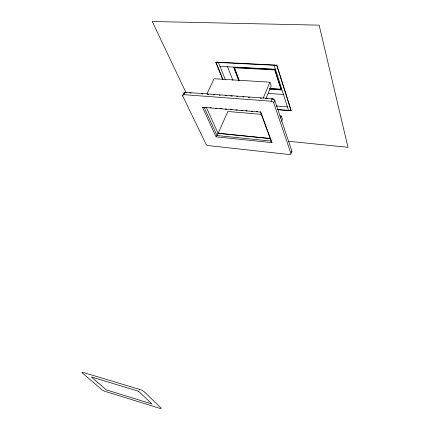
<?xml version="1.0" encoding="UTF-8"?>
<svg xmlns="http://www.w3.org/2000/svg" width="430" height="430" viewBox="0 0 430 430"><rect width="100%" height="100%" fill="white"/><g stroke="black" fill="none" stroke-linecap="round" stroke-linejoin="round"><path stroke-width="0.64" d="M183.873 93.606L182.712 95.954L205.997 144.19A1.94 1.021 24.6 0 0 208.292 145.587L289.444 154.542A2.064 1.139 20.1 0 0 290.938 153.488L291.863 151.075L274.781 100.351A2.236 1.36 22 0 0 272.19 98.69L185.018 92.305A2.107 1.199 27.2 0 0 183.82 93.477M281.666 121.276L282.402 119.432L281.263 116.019L279.925 115.906M280.521 117.863L281.263 116.019M269.857 89.171L281.15 89.924L281.457 89.182M273.329 99.54L273.265 99.222M290.938 153.488L273.738 102.877L274.781 100.351M182.712 95.954A2.112 1.193 27.2 0 1 183.857 94.665L271.142 101.211L272.19 98.69M266.041 98.276L271.212 86L269.938 82.194L214.097 78.733L206.938 93.869M263.16 98.196L269.938 82.194M260.397 111.907L271.104 141.072L217.005 135.531L218.037 133.225L206.561 107.892M183.857 94.665L185.018 92.305M216.892 135.746L216.268 136.632M219.961 66.338L275.41 69.268M269.502 88.392L281.424 89.257M270.035 88.752L281.322 89.505L274.91 69.499L234.011 67.327L239.144 80.754M268.401 93.46L283.3 94.498M189.823 92.998L191.103 93.095M201.482 93.858L202.793 93.955M207.394 94.294L208.717 94.39M213.35 94.729L214.683 94.826M219.139 95.154L220.332 95.24M225.121 95.594L226.325 95.68M230.55 95.992L232.372 96.126M236.634 96.438L237.854 96.53M242.767 96.89L243.998 96.981M248.336 97.298L249.577 97.39M260.231 98.174L261.494 98.266M265.933 98.594L267.207 98.685M271.685 99.013L273.028 99.115M276.076 105.984L287.433 106.866M277.253 109.483L291.035 110.591L276.764 65.382L215.962 62.334L222.971 79.55M277.871 109.741L291.26 110.822L276.85 65.14L215.709 62.081L222.794 79.475M204.744 107.29L206.072 107.398M210.044 107.731L211.372 107.839M215.344 108.166L216.672 108.279M219.983 108.553L221.971 108.72M225.282 108.994L226.61 109.102M230.582 109.435L231.91 109.543M235.882 109.876L237.209 109.983M241.187 110.311L242.509 110.424M245.82 110.698L247.148 110.806M251.12 111.139L252.448 111.246M256.42 111.58L257.747 111.687M261.241 114.326L227.873 111.499L218.085 133.332L270.11 138.578M218.037 133.225L270.067 138.471M288.552 141.276L347.972 147.302L319.141 25.155L152.236 21.5L186.136 92.891M204.083 107.237L217.005 135.531M218.392 62.457L225.438 79.915M227.341 66.198L232.904 80.399M238.725 80.555L233.818 67.746L274.732 69.929L281.15 89.924M234.388 67.623L239.252 80.512M274.125 65.247L288.557 110.392M271.142 101.211A2.241 1.355 22 0 1 273.738 102.877M203.75 107.538A1.392 1.129 45.9 0 1 202.541 107.167M271.997 142.507A1.371 1.091 52.8 0 1 271.024 141.379M291.863 151.075A2.059 1.145 20.1 0 1 291.346 152.043M260.79 112.096L202.471 107.253L216.059 136.842L271.975 142.626L260.79 112.096M139.675 389.424L83.656 372.573A3.402 0.666 24.1 0 0 82.404 373.025L101.62 389.548A3.23 0.607 23.8 0 0 105.597 391.52L159.32 408.194A3.37 0.656 23 0 0 161.013 407.946L144.002 391.596A3.547 0.731 23.3 0 0 139.675 389.424M138.525 391.23L91.45 376.997L106.258 389.865L152.01 404.001L138.525 391.23"/></g></svg>
